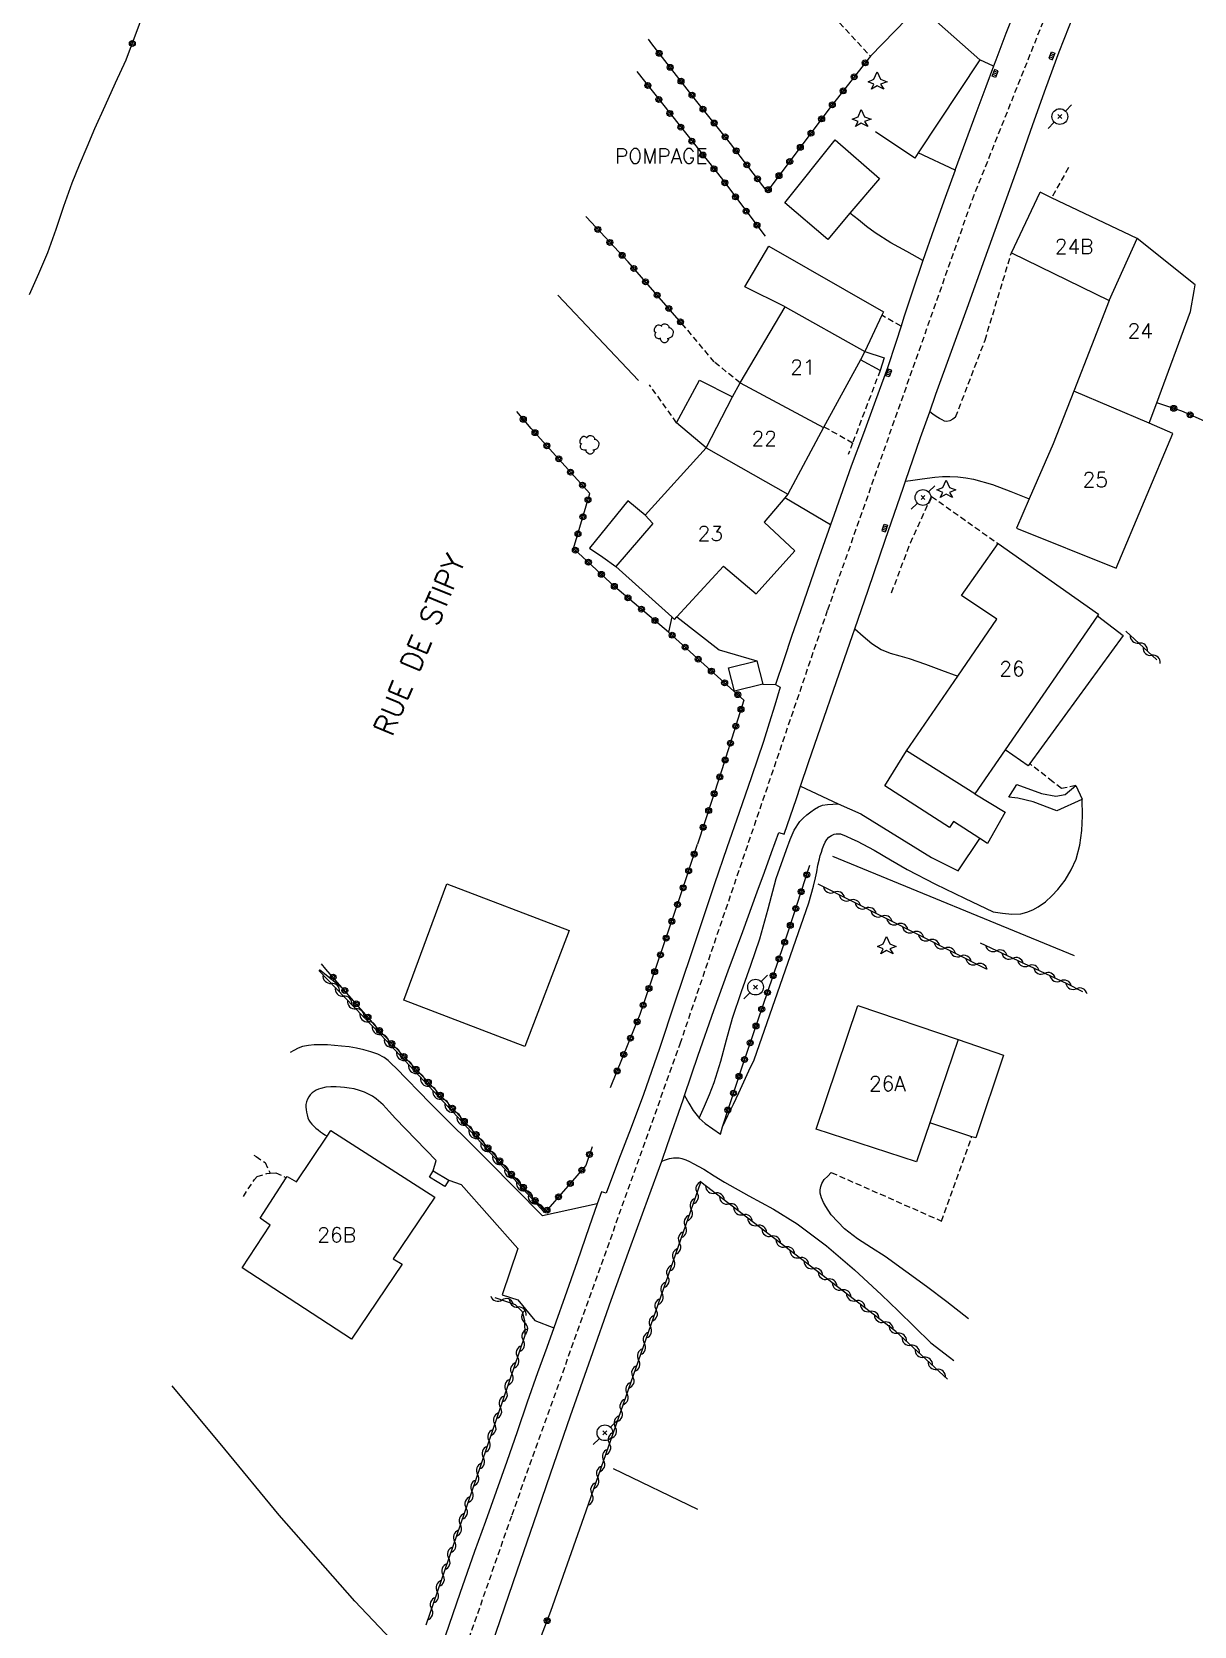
# Model space of a CAD drawing. Header units: millimetres. Extents: x 216000 to 217000, y 109000 to 110001.
# Drawn here: x 216117.8 to 216216.2, y 109249.4 to 109384.3 of the extents above; entities that cross this region are included whole.
import ezdxf
from ezdxf.enums import TextEntityAlignment as Align

# ---------------------------------------------------------------- set-up
doc = ezdxf.new("R2010")
doc.units = ezdxf.units.MM
doc.linetypes.add('DASHED', pattern=[0.75, 0.5, -0.25])
doc.layers.get('0').update_dxf_attribs({"linetype": 'CONTINUOUS'})
for name, color, linetype in [('W0001', 6, 'DASHED'), ('W0008', 7, 'CONTINUOUS'), ('W0017', 7, 'CONTINUOUS'), ('W0101', 7, 'CONTINUOUS'), ('W0104', 1, 'CONTINUOUS'), ('W0105', 7, 'CONTINUOUS'), ('W0112', 1, 'DASHED'), ('W0211', 2, 'CONTINUOUS'), ('W0214', 2, 'CONTINUOUS'), ('W0300', 7, 'CONTINUOUS'), ('W0303', 7, 'CONTINUOUS'), ('W0310', 3, 'CONTINUOUS'), ('W0322', 7, 'CONTINUOUS'), ('W0323', 7, 'CONTINUOUS'), ('W0401', 7, 'CONTINUOUS'), ('W0439', 7, 'CONTINUOUS'), ('W0473', 7, 'CONTINUOUS'), ('W0988', 4, 'CONTINUOUS'), ('W0989', 7, 'CONTINUOUS'), ('W0991', 7, 'CONTINUOUS'), ('W1102', 7, 'CONTINUOUS')]:
    doc.layers.add(name, color=color, linetype=linetype)
doc.styles.get("Standard").update_dxf_attribs({"font": 'romans.shx', "width": 0.85})

# ---------------------------------------------------------------- blocks, each defined once
blk = doc.blocks.new('T303')
for p, q in [((-0.77, 0), (-0.28, 0.21)), ((-0.28, -0.21), (-0.77, 0)), ((-0.28, 0.21), (0, 0.83)), ((0, 0.83), (0.28, 0.21)), ((0.28, 0.21), (0.83, 0)), ((0.83, 0), (0.28, -0.21)), ((-0.49, -0.63), (-0.28, -0.21)), ((0, -0.35), (-0.49, -0.63)), ((0.56, -0.63), (0, -0.35)), ((0.28, -0.21), (0.56, -0.63))]:
    blk.add_line(p, q)
blk = doc.blocks.new('T473')
for p, q in [((-0.166667, 0.166667), (0.166667, -0.166667)), ((-0.166667, -0.166667), (0.166667, 0.166667)), ((0.500001, 0.500001), (1.000002, 1.000002)), ((-1.000002, -1.000002), (-0.500001, -0.500001))]:
    blk.add_line(p, q)
blk.add_ellipse((0, 0), major_axis=(0.471405, 0.471405), ratio=1, start_param=5.4977871438, end_param=11.780972451)
blk = doc.blocks.new('T300')
for p, q in [((-0.8, 0.51), (-0.86, 0.34)), ((-0.86, 0.34), (-0.86, 0.17)), ((-0.86, 0.17), (-0.74, 0.06)), ((-0.69, 0.63), (-0.8, 0.51)), ((-0.8, -0.06), (-0.74, 0.06)), ((-0.74, 0.06), (-0.69, 0.11)), ((-0.57, 0.69), (-0.69, 0.63)), ((-0.46, 0.69), (-0.57, 0.69)), ((-0.29, 0.63), (-0.46, 0.69)), ((-0.29, 0.63), (-0.17, 0.74)), ((-0.23, 0.57), (-0.29, 0.63)), ((-0.17, 0.74), (-0.06, 0.8)), ((-0.06, 0.8), (0.06, 0.8)), ((0.06, 0.8), (0.23, 0.74)), ((0.23, 0.74), (0.34, 0.63)), ((0.34, 0.63), (0.4, 0.51)), ((0.46, 0.46), (0.34, 0.46)), ((0.4, 0.51), (0.4, 0.46)), ((0.57, 0.4), (0.46, 0.46)), ((0.57, 0.4), (0.69, 0.29)), ((0.69, 0.29), (0.74, 0.17)), ((0.74, 0.06), (0.69, -0.17)), ((0.74, 0.17), (0.74, 0.06)), ((-0.8, -0.17), (-0.8, -0.06)), ((-0.8, -0.23), (-0.8, -0.17)), ((-0.74, -0.34), (-0.8, -0.23)), ((-0.69, -0.4), (-0.74, -0.34)), ((-0.51, -0.46), (-0.69, -0.4)), ((-0.4, -0.46), (-0.51, -0.46)), ((-0.4, -0.46), (-0.34, -0.46)), ((-0.34, -0.46), (-0.34, -0.4)), ((-0.34, -0.51), (-0.34, -0.46)), ((-0.29, -0.63), (-0.34, -0.51)), ((-0.17, -0.74), (-0.29, -0.63)), ((-0.06, -0.8), (-0.17, -0.74)), ((0.06, -0.8), (-0.06, -0.8)), ((0.17, -0.74), (0.06, -0.8)), ((0.23, -0.69), (0.17, -0.74)), ((0.29, -0.46), (0.23, -0.46)), ((0.29, -0.63), (0.23, -0.69)), ((0.46, -0.4), (0.29, -0.46)), ((0.34, -0.51), (0.29, -0.63)), ((0.34, -0.51), (0.34, -0.46)), ((0.57, -0.34), (0.46, -0.4)), ((0.63, -0.29), (0.57, -0.34)), ((0.69, -0.17), (0.63, -0.29))]:
    blk.add_line(p, q)
blk = doc.blocks.new('T401')
for p, q in [((-0.3, 0.3), (0, 0.3)), ((-0.3, -0.25), (-0.3, 0.3)), ((-0.3, 0.15), (0, 0.15)), ((-0.3, 0), (0, 0)), ((0, 0.3), (0, -0.25)), ((-0.3, -0.15), (0, -0.15)), ((-0.3, -0.25), (-0.3, -0.3)), ((-0.3, -0.3), (0, -0.3)), ((0, -0.3), (0, -0.25))]:
    blk.add_line(p, q)
blk = doc.blocks.new('t322o')
at = {"color": 0, "linetype": 'Continuous'}
for radius in [0.25, 0.15]:
    blk.add_circle((0, 0), radius, dxfattribs=at)
blk = doc.blocks.new('t323o')
at = {"color": 0, "linetype": 'Continuous'}
for radius in [0.25, 0.15]:
    blk.add_circle((0, 0), radius, dxfattribs=at)
blk = doc.blocks.new('t310o')
at = {"color": 0, "linetype": 'Continuous'}
for centre, start, end in [((-0.5, 0.38), 216.8699, 323.1304), ((0.5, -0.37), 36.8699, 143.1303)]:
    blk.add_arc(centre, 0.625, start, end, dxfattribs=at)

msp = doc.modelspace()

# ---------------------------------------------------------------- linework, layer by layer
at = {"layer": 'W0001'}
msp.add_lwpolyline([(216127.12, 109171), (216130.71, 109179.61), (216144.97, 109219.99), (216158.46, 109258.8), (216172.69, 109298.67), (216185.18, 109335.4), (216197.42, 109370.11), (216211.87, 109406.4), (216223.41, 109432.29)], dxfattribs=at)
at = {"layer": 'W0008'}
for points in [[(216201.65, 109387.73), (216200.26, 109384.17), (216199.4, 109381.92), (216199.21, 109381.41), (216198.55, 109379.67), (216197.71, 109377.41), (216196.84, 109375.04), (216195.97, 109372.67), (216195.95, 109372.6), (216195.12, 109370.29), (216194.17, 109367.62), (216193.23, 109364.96), (216192.32, 109362.29), (216191.62, 109360.15), (216191.38, 109359.4), (216190.93, 109358.01), (216190.23, 109355.88), (216189.23, 109353.1), (216188.2, 109350.32), (216187.17, 109347.55), (216185.71, 109343.47), (216185.4, 109342.6), (216184.27, 109339.39), (216182.86, 109335.3), (216182.15, 109333.23), (216181.45, 109331.15), (216180.75, 109329.07)], [(216181.48, 109316.41), (216182.52, 109319.43), (216182.87, 109320.46), (216183.55, 109322.46), (216184.59, 109325.48), (216185.93, 109329.34), (216187.27, 109333.21), (216187.46, 109333.77), (216188.61, 109337.07), (216190.08, 109341.38), (216191.55, 109345.69), (216191.75, 109346.27), (216193.04, 109349.99), (216193.81, 109352.15), (216194.34, 109353.64), (216195.66, 109357.29), (216196.98, 109360.93), (216198.47, 109365.09), (216199.96, 109369.24), (216201.46, 109373.39), (216202.55, 109376.47), (216203.64, 109379.55), (216204.77, 109382.62), (216206.04, 109385.83)], [(216180.75, 109329.07), (216181.16, 109328.84), (216180.69, 109327.31), (216180.22, 109325.79), (216179.73, 109324.26), (216178.72, 109321.25), (216177.67, 109318.24), (216176.63, 109315.24), (216175.6, 109312.2), (216174.57, 109309.15), (216173.55, 109306.1), (216172.24, 109302.18), (216170.95, 109298.26), (216169.59, 109294.36), (216168.55, 109291.58), (216167.48, 109288.81), (216166.42, 109286.03), (216166.02, 109286.12)], [(216155.89, 109245.31), (216157.47, 109249.94), (216158.88, 109254.05), (216160.3, 109258.16), (216161.72, 109262.27), (216163.42, 109267.16), (216165.12, 109272.06), (216166.85, 109276.95), (216168.44, 109281.35), (216170.05, 109285.74), (216171.13, 109288.73), (216171.63, 109290.14), (216172.94, 109293.92), (216173.06, 109294.28), (216174.22, 109297.71), (216175.53, 109301.49), (216176.75, 109304.84), (216177.98, 109308.18), (216179.21, 109311.52), (216179.82, 109313.19), (216180.43, 109314.86), (216181.04, 109316.54)], [(216181.04, 109316.54), (216181.48, 109316.41)], [(216166.02, 109286.12), (216165.66, 109285.11), (216164.99, 109283.17), (216163.96, 109280.21), (216162.93, 109277.25), (216162.16, 109275.11), (216161.99, 109274.63), (216161.39, 109272.96), (216160.62, 109270.81), (216159.75, 109268.32), (216158.89, 109265.82), (216158.02, 109263.32), (216157.11, 109260.77), (216156.2, 109258.23), (216155.29, 109255.68), (216154.05, 109252.14), (216152.82, 109248.61), (216151.6, 109245.07)]]:
    msp.add_lwpolyline(points, dxfattribs=at)
at = {"layer": 'W0017'}
for points in [[(216199.21, 109381.41), (216198.04, 109381.94)], [(216195.95, 109372.6), (216192.84, 109374.08)], [(216193.23, 109364.96), (216191.87, 109365.71), (216190.51, 109366.46), (216189.19, 109367.29), (216188.47, 109367.83), (216187.77, 109368.4), (216187.06, 109368.96)], [(216196, 109351.7), (216195.76, 109351.54), (216195.52, 109351.39), (216195.27, 109351.32), (216195.06, 109351.36), (216194.85, 109351.47), (216194.64, 109351.59), (216194.36, 109351.76), (216194.08, 109351.96), (216193.81, 109352.15)], [(216191.75, 109346.27), (216192.37, 109346.37), (216192.98, 109346.46), (216193.6, 109346.54), (216194.24, 109346.62), (216194.88, 109346.68), (216195.51, 109346.69), (216196.18, 109346.65), (216196.86, 109346.56), (216197.52, 109346.44), (216199.12, 109346), (216200.68, 109345.4), (216202.24, 109344.8)], [(216185.4, 109342.6), (216181.55, 109344.87)], [(216172.42, 109334.79), (216175.98, 109332.02), (216179.19, 109331.08)], [(216187.46, 109333.77), (216188.19, 109333.16), (216188.92, 109332.54), (216189.71, 109332.03), (216190.47, 109331.72), (216191.27, 109331.49), (216192.07, 109331.26), (216193.45, 109330.78), (216194.82, 109330.28), (216196.18, 109329.79)], [(216179.68, 109329.09), (216180.75, 109329.07)], [(216182.87, 109320.46), (216186.05, 109318.96), (216187.99, 109318.12), (216193.96, 109314.42), (216196.22, 109313.3), (216198.06, 109316.04)], [(216165.66, 109285.11), (216161.05, 109284.1), (216156.43, 109288.76), (216151.54, 109293.63), (216148.61, 109296.64), (216148.29, 109296.94), (216147.97, 109297.24), (216147.63, 109297.5), (216147.1, 109297.78), (216146.51, 109297.99), (216145.92, 109298.16), (216145.3, 109298.3), (216144.66, 109298.4), (216144.03, 109298.47), (216143.43, 109298.53), (216142.83, 109298.57), (216142.23, 109298.58), (216141.72, 109298.57), (216141.22, 109298.53), (216140.73, 109298.43), (216140.35, 109298.29), (216139.98, 109298.1), (216139.67, 109297.92)], [(216151.79, 109287.92), (216152.03, 109288.78), (216148.6, 109292.35), (216148.07, 109292.93), (216147.54, 109293.51), (216146.95, 109294.01), (216146.64, 109294.22), (216146.32, 109294.41), (216145.98, 109294.57), (216145.55, 109294.72), (216145.11, 109294.84), (216144.66, 109294.92), (216144.29, 109294.97), (216143.93, 109295), (216143.56, 109295.01), (216143.12, 109295.01), (216142.69, 109294.98), (216142.27, 109294.89), (216142.08, 109294.82), (216141.89, 109294.73), (216141.72, 109294.63), (216141.54, 109294.5), (216141.38, 109294.35), (216141.25, 109294.18), (216141.14, 109293.98), (216141.06, 109293.75), (216141.02, 109293.52), (216141.01, 109293.3), (216141.03, 109293.09), (216141.06, 109292.88), (216141.11, 109292.64), (216141.17, 109292.41), (216141.26, 109292.2), (216141.38, 109292.02), (216141.52, 109291.85), (216141.67, 109291.69), (216141.85, 109291.52), (216142.05, 109291.37), (216142.26, 109291.22), (216142.43, 109291.1), (216142.62, 109290.97), (216142.8, 109290.85)], [(216173.06, 109294.28), (216173.43, 109293.65), (216173.8, 109293.01), (216174.23, 109292.44), (216174.31, 109292.37), (216174.8, 109291.92), (216175.45, 109291.47), (216176.1, 109291.02), (216176.26, 109291.63)], [(216171.13, 109288.73), (216171.45, 109288.84), (216171.78, 109288.95), (216172.12, 109289.01), (216172.36, 109289.02), (216172.61, 109289), (216172.84, 109288.96), (216173.17, 109288.85), (216173.48, 109288.69), (216173.79, 109288.53), (216174.69, 109288.04), (216175.56, 109287.5), (216176.43, 109286.96), (216178.5, 109285.8), (216180.59, 109284.66), (216182.6, 109283.43), (216185.08, 109281.56), (216187.44, 109279.52), (216189.73, 109277.41), (216191.14, 109276.07), (216192.53, 109274.71), (216193.91, 109273.34), (216195.48, 109272.15), (216195.86, 109271.87)], [(216197.09, 109275.39), (216195.25, 109276.81), (216193.53, 109278.11), (216191.8, 109279.39), (216190.05, 109280.65), (216188.87, 109281.4), (216187.69, 109282.15), (216186.61, 109283.01), (216186.03, 109283.58), (216185.48, 109284.2), (216185.03, 109284.88), (216184.83, 109285.24), (216184.65, 109285.63), (216184.55, 109286.02), (216184.55, 109286.3), (216184.59, 109286.58), (216184.67, 109286.85), (216184.88, 109287.18), (216185.18, 109287.47), (216185.48, 109287.77)], [(216153.1, 109287.13), (216154.15, 109286.74), (216158.96, 109281.33), (216157.61, 109277.42), (216158.95, 109276.98), (216160.38, 109275.25), (216161.99, 109274.63)]]:
    msp.add_lwpolyline(points, dxfattribs=at)
at = {"layer": 'W0101'}
for points in [[(216200.72, 109365.6), (216203.17, 109370.73)], [(216211.38, 109366.82), (216204.13, 109370.27), (216203.17, 109370.73)], [(216200.72, 109365.6), (216209, 109361.57)], [(216212.39, 109351.18), (216213.03, 109352.91), (216215.89, 109360.64), (216216.19, 109362.4), (216216.27, 109362.91), (216211.38, 109366.82)], [(216209, 109361.57), (216206, 109353.9)], [(216177.76, 109354.61), (216181.58, 109361.04), (216188.31, 109357.25), (216187.94, 109356.56), (216184.82, 109350.82)], [(216174.88, 109349.11), (216177.13, 109353.41), (216177.76, 109354.61)], [(216206, 109353.9), (216204.27, 109349.44), (216202.24, 109344.8), (216201.15, 109342.31), (216209.58, 109338.91), (216214.38, 109350.33), (216212.39, 109351.18)], [(216184.82, 109350.82), (216181.8, 109345.17)], [(216174.88, 109349.11), (216169.72, 109343.4), (216170.38, 109342.69), (216167.25, 109339.06), (216171.99, 109334.79), (216172.22, 109334.58), (216172.42, 109334.79), (216176.35, 109339.1), (216179.11, 109336.74)], [(216181.8, 109345.17), (216181.55, 109344.87), (216179.79, 109342.8), (216182.39, 109340.39)], [(216182.39, 109340.39), (216179.11, 109336.74)]]:
    msp.add_lwpolyline(points, dxfattribs=at)
for points in [[(216191.83, 109323.45), (216196.18, 109329.79), (216199.49, 109334.6), (216196.51, 109336.6), (216199.59, 109341), (216208.09, 109335.02), (216208, 109334.88), (216200.2, 109323.55), (216197.64, 109319.83)], [(216187.73, 109301.91), (216196.22, 109299.02), (216193.83, 109291.98), (216192.7, 109288.66), (216184.2, 109291.45)], [(216143.11, 109291.32), (216151.91, 109285.67), (216148.4, 109280.47), (216149.16, 109280.02), (216144.88, 109273.67), (216135.61, 109279.69), (216138, 109283.32), (216137.14, 109283.91), (216139.35, 109287.32), (216139.43, 109287.44), (216140.21, 109286.97), (216142.8, 109290.85)]]:
    msp.add_lwpolyline(points, close=True, dxfattribs=at)
at = {"layer": 'W0104'}
for points in [[(216188.79, 109382.25), (216192.93, 109386.49), (216198.04, 109381.94), (216192.84, 109374.08), (216192.54, 109373.62), (216189.22, 109375.84)], [(216181.58, 109361.04), (216178.17, 109362.73), (216180.18, 109366.18), (216189.89, 109360.61), (216189.76, 109360.32), (216188.31, 109357.25)], [(216174.88, 109349.11), (216172.39, 109351.23), (216174.33, 109354.84), (216177.13, 109353.41)], [(216169.72, 109343.4), (216168.26, 109344.62), (216165.02, 109340.61), (216166.14, 109339.86), (216167.25, 109339.06)], [(216208, 109334.88), (216210.18, 109333.23), (216202.27, 109322.38), (216202.13, 109322.19), (216200.2, 109323.55)], [(216197.64, 109319.83), (216200.19, 109318.27), (216198.7, 109315.62), (216198.06, 109316.04), (216195.82, 109317.49), (216195.48, 109316.97), (216190, 109320.49), (216191.83, 109323.45)], [(216196.22, 109299.02), (216200.06, 109297.7), (216197.7, 109290.69), (216197.36, 109290.8), (216193.83, 109291.98)]]:
    msp.add_lwpolyline(points, dxfattribs=at)
for points in [[(216185.18, 109366.74), (216181.56, 109369.84), (216185.8, 109375.18), (216189.56, 109371.9), (216187.06, 109368.96)], [(216163.29, 109308.26), (216159.53, 109298.42), (216149.3, 109302.35), (216152.94, 109312.21)]]:
    msp.add_lwpolyline(points, close=True, dxfattribs=at)
at = {"layer": 'W0105'}
msp.add_lwpolyline([(216188.31, 109357.25), (216189.95, 109356.71), (216189.61, 109355.65), (216187.94, 109356.56)], dxfattribs=at)
for points in [[(216200.5, 109319.54), (216201.17, 109320.61), (216203.27, 109319.84), (216204.49, 109319.63), (216205.27, 109319.75), (216206.17, 109320.52), (216206.71, 109319.36), (216206.67, 109319.34), (216204.57, 109318.37), (216202.56, 109319.15), (216201.27, 109319.46)], [(216151.79, 109287.92), (216153.1, 109287.13), (216152.77, 109286.58), (216151.46, 109287.37)]]:
    msp.add_lwpolyline(points, close=True, dxfattribs=at)
at = {"layer": 'W0112'}
for points in [[(216183.09, 109389.07), (216182.76, 109388.81), (216183.64, 109387.84), (216188.79, 109382.25)], [(216205.55, 109372.82), (216204.13, 109370.27)], [(216196, 109351.7), (216198.49, 109358.22), (216200.72, 109365.6)], [(216191.38, 109359.4), (216189.76, 109360.32)], [(216177.76, 109354.61), (216175.57, 109356.37), (216175.57, 109356.37), (216173.17, 109359.24)], [(216189.61, 109355.65), (216187.28, 109349.51), (216186.91, 109348.54)], [(216172.39, 109351.23), (216170.09, 109354.43)], [(216187.28, 109349.51), (216184.85, 109350.88)], [(216190.58, 109336.83), (216192.17, 109341.06), (216193.97, 109344.99), (216199.59, 109341)], [(216206.17, 109320.52), (216204.96, 109320.26), (216204.23, 109320.84), (216202.27, 109322.38)], [(216185.48, 109287.77), (216194.82, 109283.65), (216197.36, 109290.8)], [(216136.6, 109289.23), (216136.79, 109289.11), (216137.56, 109288.61), (216137.99, 109287.71)], [(216135.72, 109285.75), (216136.66, 109287.17), (216136.9, 109287.43), (216137.7, 109287.68), (216137.99, 109287.71), (216138.47, 109287.75), (216139.35, 109287.32)]]:
    msp.add_lwpolyline(points, dxfattribs=at)
at = {"layer": 'W0211'}
for points in [[(216117.61, 109362.08), (216118.41, 109363.86), (216119.17, 109365.65), (216119.87, 109367.6), (216120.52, 109369.57), (216121.22, 109371.53), (216121.85, 109373.07), (216122.49, 109374.59), (216123.16, 109376.12), (216124.02, 109378.06), (216124.91, 109379.99), (216125.8, 109381.93)], [(216171.99, 109334.79), (216171.71, 109333.51)], [(216176.26, 109291.63), (216176.72, 109292.6), (216177.19, 109293.56), (216177.65, 109294.52), (216178.08, 109295.45), (216178.51, 109296.38), (216178.94, 109297.31), (216183.58, 109310.59), (216183.77, 109311.29), (216183.96, 109311.99), (216184.14, 109312.7), (216184.25, 109313.23), (216184.35, 109313.77), (216184.47, 109314.31), (216184.55, 109314.6), (216184.64, 109314.89), (216184.73, 109315.18), (216184.84, 109315.46), (216184.95, 109315.73), (216185.11, 109315.96), (216185.28, 109316.15), (216185.49, 109316.3), (216185.72, 109316.41), (216185.89, 109316.44), (216186.08, 109316.44), (216186.27, 109316.44), (216186.74, 109316.23), (216187.21, 109316.02), (216187.67, 109315.81), (216189.1, 109315.04), (216190.5, 109314.22), (216191.9, 109313.41), (216194.31, 109312.17), (216196.75, 109310.99), (216199.19, 109309.82), (216199.98, 109309.72), (216200.76, 109309.62), (216201.53, 109309.66), (216202.04, 109309.8), (216202.53, 109310), (216203, 109310.25), (216203.6, 109310.67), (216204.15, 109311.18), (216204.65, 109311.73), (216205.26, 109312.52), (216205.78, 109313.39), (216206.19, 109314.29), (216206.52, 109315.48), (216206.67, 109316.72), (216206.73, 109317.97), (216206.73, 109318.43), (216206.72, 109318.9), (216206.71, 109319.36)], [(216142.16, 109304.96), (216142.59, 109304.61), (216144.06, 109303.43)], [(216161.75, 109250.64), (216164.73, 109259.14)]]:
    msp.add_lwpolyline(points, dxfattribs=at)
at = {"layer": 'W0214'}
msp.add_lwpolyline([(216174.31, 109292.37), (216174.74, 109293.37), (216175.17, 109294.38), (216175.57, 109295.39), (216176.13, 109297.19), (216176.61, 109299.01), (216177.12, 109300.83), (216177.87, 109303.08), (216178.66, 109305.31), (216179.43, 109307.56), (216180.14, 109310.09), (216180.82, 109312.64), (216181.69, 109315.12), (216182.01, 109315.94), (216182.35, 109316.75), (216182.82, 109317.47), (216183.1, 109317.77), (216183.41, 109318.05), (216183.74, 109318.3), (216184.06, 109318.51), (216184.39, 109318.71), (216184.74, 109318.85), (216185.17, 109318.93), (216185.61, 109318.95), (216186.05, 109318.96)], dxfattribs=at)
at = {"layer": 'W0300'}
for points in [[(216169.17, 109354.81), (216162.34, 109362.02)], [(216206.05, 109306.1), (216185.61, 109314.52)], [(216150.33, 109246.05), (216145.16, 109251.49), (216138.74, 109258.77), (216134.16, 109264.35), (216129.69, 109269.7)], [(216174.19, 109259.24), (216167.05, 109262.68)]]:
    msp.add_lwpolyline(points, dxfattribs=at)
at = {"layer": 'W0310'}
for points in [[(216213.02, 109331.17), (216210.41, 109333.6)], [(216198.62, 109304.98), (216184.37, 109312.16)], [(216206.78, 109303.06), (216205.43, 109303.73), (216198.1, 109307.18)], [(216161.14, 109284.43), (216153.84, 109292.48), (216147.34, 109299.43), (216142.12, 109304.86)], [(216164.73, 109259.14), (216174.44, 109286.94)], [(216195.31, 109270.29), (216190.95, 109274.32), (216174.44, 109286.94)], [(216157.01, 109277.18), (216158.72, 109276.61), (216159.31, 109276.01), (216159.52, 109275.25), (216159.54, 109273.98), (216155.4, 109261.78), (216151.15, 109249.45)]]:
    msp.add_lwpolyline(points, dxfattribs=at)
at = {"layer": 'W0322'}
for points in [[(216125.8, 109381.93), (216128.14, 109388.23), (216129.63, 109391.01), (216131.78, 109394.91)], [(216171.71, 109333.51), (216174.72, 109330.77), (216178.08, 109327.74), (216176.05, 109321.3), (216174.16, 109315.55)], [(216157.34, 109238.56), (216160.31, 109246.89), (216161.75, 109250.64)]]:
    msp.add_lwpolyline(points, dxfattribs=at)
at = {"layer": 'W0323'}
for points in [[(216188.79, 109382.25), (216185.28, 109377.76), (216180.05, 109370.81), (216176.96, 109374.85), (216173.88, 109378.7), (216170.28, 109383.3), (216170, 109383.68)], [(216169.03, 109380.95), (216172.59, 109376.43), (216176.27, 109371.81), (216179.89, 109367.02)], [(216173.17, 109359.24), (216168.28, 109364.85), (216164.75, 109368.63), (216164.7, 109368.69)], [(216171.71, 109333.51), (216167.17, 109337.34), (216163.67, 109340.59), (216165.05, 109345.24), (216160.08, 109350.74), (216158.86, 109352.17)], [(216217.31, 109351.24), (216215.14, 109352.22), (216213.03, 109352.91)], [(216166.78, 109294.97), (216169.31, 109301.18), (216172.64, 109310.95), (216174.16, 109315.55)], [(216176.26, 109291.63), (216177.95, 109296.79), (216181.86, 109308.22), (216183.66, 109313.78)], [(216165.23, 109289.95), (216164.69, 109288.35), (216161.29, 109284.43), (216153.24, 109293.41), (216147.26, 109299.77), (216144.06, 109303.43), (216142.71, 109304.99), (216142.32, 109305.43)]]:
    msp.add_lwpolyline(points, dxfattribs=at)
at = {"layer": 'W0439'}
msp.add_lwpolyline([(216179.19, 109331.08), (216179.68, 109329.09), (216177.28, 109328.5), (216176.79, 109330.49)], close=True, dxfattribs=at)
at = {"layer": 'W1102'}
for points in [[(216209, 109361.57), (216211.38, 109366.82)], [(216177.76, 109354.61), (216184.82, 109350.82)], [(216212.39, 109351.18), (216206, 109353.9)], [(216174.88, 109349.11), (216181.8, 109345.17)]]:
    msp.add_lwpolyline(points, dxfattribs=at)

# ---------------------------------------------------------------- block references
at = {"layer": 'W0300', "rotation": 359.9999899820874}
for p in [(216171.36, 109358.8), (216165.06, 109349.36)]:
    msp.add_blockref('T300', p, dxfattribs=at)
at = {"layer": 'W0303', "rotation": 359.9999899820874}
for p in [(216189.37, 109380.09), (216188.02, 109376.92), (216195.19, 109345.54), (216190.15, 109306.91)]:
    msp.add_blockref('T303', p, dxfattribs=at)
at = {"layer": 'W0310'}
for p, rotation in [((216211.51, 109332.58), 136.9083956934824), ((216212.6, 109331.55), 136.9083956934824), ((216185.71, 109311.49), 153.2551022314711), ((216187.05, 109310.81), 153.2551022314711), ((216188.39, 109310.14), 153.2551022314711), ((216189.73, 109309.46), 153.2551022314711), ((216191.07, 109308.79), 153.2551022314711), ((216192.41, 109308.11), 153.2551022314711), ((216193.75, 109307.44), 153.2551022314711), ((216195.09, 109306.76), 153.2551022314711), ((216196.43, 109306.09), 153.2551022314711), ((216199.46, 109306.54), 154.7796732115889), ((216200.82, 109305.9), 154.7796732115889), ((216197.77, 109305.41), 153.2551022314711), ((216202.17, 109305.27), 154.7796732115889), ((216203.53, 109304.63), 154.7796732115889), ((216143.16, 109303.78), 133.817427582601), ((216144.2, 109302.7), 133.817427582601), ((216204.89, 109303.99), 154.7796732115889), ((216206.23, 109303.33), 153.4177762054765), ((216145.24, 109301.62), 133.817427582601), ((216146.28, 109300.53), 133.817427582601), ((216147.32, 109299.45), 133.817427582601), ((216148.34, 109298.36), 133.0637747904507), ((216149.37, 109297.26), 133.0637747904507), ((216150.39, 109296.16), 133.0637747904507), ((216151.41, 109295.07), 133.0637747904507), ((216152.44, 109293.97), 133.0637747904507), ((216153.46, 109292.88), 133.0637747904507), ((216154.48, 109291.77), 132.2102039933055), ((216155.48, 109290.66), 132.2102039933055), ((216156.49, 109289.55), 132.2102039933055), ((216157.5, 109288.44), 132.2102039933055), ((216158.51, 109287.33), 132.2102039933055), ((216159.52, 109286.22), 132.2102039933055), ((216160.52, 109285.11), 132.2102039933055), ((216174.13, 109286.05), 70.73971223708148), ((216175.63, 109286.03), 142.6265967560145), ((216176.82, 109285.11), 142.6265967560145), ((216173.63, 109284.63), 70.73971223708148), ((216178.01, 109284.2), 142.6265967560145), ((216173.14, 109283.22), 70.73971223708148), ((216179.21, 109283.29), 142.6265967560145), ((216180.4, 109282.38), 142.6265967560145), ((216172.64, 109281.8), 70.73971223708148), ((216181.59, 109281.47), 142.6265967560145), ((216172.15, 109280.38), 70.73971223708148), ((216182.78, 109280.56), 142.6265967560145), ((216171.65, 109278.97), 70.73971223708148), ((216183.97, 109279.65), 142.6265967560145), ((216185.17, 109278.74), 142.6265967560145), ((216171.16, 109277.55), 70.73971223708148), ((216186.36, 109277.83), 142.6265967560145), ((216157.61, 109276.98), 341.5550116149939), ((216158.95, 109276.38), 314.6154703410351), ((216170.66, 109276.14), 70.73971223708148), ((216187.55, 109276.92), 142.6265967560145), ((216188.74, 109276.01), 142.6265967560145), ((216159.52, 109275.05), 270.8139342188306), ((216170.17, 109274.72), 70.73971223708148), ((216189.93, 109275.1), 142.6265967560145), ((216159.4, 109273.57), 251.2626459184644), ((216169.67, 109273.3), 70.73971223708148), ((216191.11, 109274.17), 137.1804294416701), ((216192.21, 109273.15), 137.1804294416701), ((216158.92, 109272.15), 251.2626459184644), ((216169.18, 109271.89), 70.73971223708148), ((216193.31, 109272.13), 137.1804294416701), ((216158.44, 109270.73), 251.2626459184644), ((216168.69, 109270.47), 70.73971223708148), ((216194.41, 109271.11), 137.1804294416701), ((216157.95, 109269.31), 251.2626459184644), ((216168.19, 109269.06), 70.73971223708148), ((216157.47, 109267.89), 251.2626459184644), ((216167.7, 109267.64), 70.73971223708148), ((216156.99, 109266.47), 251.2626459184644), ((216167.2, 109266.22), 70.73971223708148), ((216156.51, 109265.05), 251.2626459184644), ((216166.71, 109264.81), 70.73971223708148), ((216156.03, 109263.63), 251.2626459184644), ((216166.21, 109263.39), 70.73971223708148), ((216155.54, 109262.21), 251.2626459184644), ((216165.72, 109261.98), 70.73971223708148), ((216155.06, 109260.79), 250.9970147665413), ((216165.22, 109260.56), 70.73971223708148), ((216154.57, 109259.37), 250.9970147665413), ((216154.08, 109257.95), 250.9970147665413), ((216153.59, 109256.54), 250.9970147665413), ((216153.1, 109255.12), 250.9970147665413), ((216152.62, 109253.7), 250.9970147665413), ((216152.13, 109252.28), 250.9970147665413), ((216151.64, 109250.86), 250.9970147665413)]:
    msp.add_blockref('t310o', p, dxfattribs=dict(at, rotation=rotation))
at = {"layer": 'W0322'}
for p, rotation in [((216126.32, 109383.33), 69.5934580927414), ((216172.01, 109333.24), 317.6327769735072), ((216173.11, 109332.23), 317.6327769735072), ((216174.22, 109331.22), 317.6327769735072), ((216175.33, 109330.21), 318.0241016502862), ((216176.45, 109329.21), 318.0241016502862), ((216177.56, 109328.21), 318.0241016502862), ((216177.84, 109326.97), 252.5574350005414), ((216177.39, 109325.54), 252.5574350005414), ((216176.94, 109324.11), 252.5574350005414), ((216176.49, 109322.68), 252.5574350005414), ((216176.04, 109321.25), 251.7536514735613), ((216175.57, 109319.83), 251.7536514735613), ((216175.1, 109318.4), 251.7536514735613), ((216174.63, 109316.98), 251.7536514735613), ((216161.44, 109249.84), 69.03628143765214)]:
    msp.add_blockref('t322o', p, dxfattribs=dict(at, rotation=rotation))
at = {"layer": 'W0323'}
for p, rotation in [((216170.91, 109382.49), 128.0718814983919), ((216188.34, 109381.68), 232.0307147250383), ((216171.84, 109381.31), 128.0718814983919), ((216172.76, 109380.13), 128.0718814983919), ((216187.42, 109380.5), 232.0307147250383), ((216169.96, 109379.77), 308.1757796827197), ((216173.69, 109378.95), 128.0718814983919), ((216186.49, 109379.31), 232.0307147250383), ((216170.89, 109378.59), 308.1757796827197), ((216171.82, 109377.41), 308.1757796827197), ((216174.62, 109377.77), 128.6035612280918), ((216185.57, 109378.13), 232.0307147250383), ((216172.74, 109376.24), 308.5232852497077), ((216175.56, 109376.6), 128.6035612280918), ((216184.66, 109376.94), 233.0272966674962), ((216173.68, 109375.06), 308.5232852497077), ((216176.49, 109375.43), 128.6035612280918), ((216183.76, 109375.74), 233.0272966674962), ((216174.61, 109373.89), 308.5232852497077), ((216177.42, 109374.25), 127.420107833867), ((216181.96, 109373.34), 233.0272966674962), ((216182.86, 109374.54), 233.0272966674962), ((216175.55, 109372.71), 308.5232852497077), ((216178.33, 109373.06), 127.420107833867), ((216181.05, 109372.14), 233.0272966674962), ((216176.47, 109371.54), 307.1063798984729), ((216179.24, 109371.87), 127.420107833867), ((216180.15, 109370.95), 233.0272966674962), ((216177.38, 109370.34), 307.1063798984729), ((216178.28, 109369.14), 307.1063798984729), ((216179.19, 109367.95), 307.1063798984729), ((216165.72, 109367.59), 133.0266848340087), ((216166.74, 109366.49), 133.0266848340087), ((216167.77, 109365.4), 133.0266848340087), ((216168.77, 109364.28), 131.0555628627654), ((216169.76, 109363.15), 131.0555628627654), ((216170.74, 109362.02), 131.0555628627654), ((216171.73, 109360.89), 131.0555628627654), ((216172.71, 109359.76), 131.0555628627654), ((216214.46, 109352.45), 161.8750196253299), ((216215.85, 109351.9), 155.5660017377005), ((216159.41, 109351.52), 130.6472968666822), ((216160.4, 109350.39), 132.0567650096761), ((216161.41, 109349.28), 132.0567650096761), ((216162.41, 109348.17), 132.0567650096761), ((216163.41, 109347.05), 132.0567650096761), ((216164.42, 109345.94), 132.0567650096761), ((216164.89, 109344.7), 73.5245530208068), ((216164.46, 109343.26), 73.5245530208068), ((216164.04, 109341.83), 73.5245530208068), ((216163.82, 109340.44), 137.1386825776059), ((216164.92, 109339.42), 137.1386825776059), ((216166.02, 109338.4), 137.1386825776059), ((216167.12, 109337.38), 137.1386825776059), ((216168.27, 109336.41), 139.8827595637873), ((216169.41, 109335.45), 139.8827595637873), ((216170.56, 109334.48), 139.8827595637873), ((216173.88, 109314.72), 71.72206649172111), ((216173.41, 109313.3), 71.72206649172111), ((216183.4, 109312.97), 72.01750736052121), ((216172.94, 109311.87), 71.72206649172111), ((216182.93, 109311.54), 72.01750736052121), ((216172.47, 109310.45), 71.1770812735544), ((216182.47, 109310.12), 72.01750736052121), ((216171.98, 109309.03), 71.1770812735544), ((216182.01, 109308.69), 72.01750736052121), ((216171.5, 109307.61), 71.1770812735544), ((216181.53, 109307.27), 71.16019373139925), ((216171.02, 109306.19), 71.1770812735544), ((216181.05, 109305.85), 71.16019373139925), ((216170.53, 109304.77), 71.1770812735544), ((216143.31, 109304.3), 131.0946151492213), ((216144.3, 109303.17), 131.1070773029397), ((216170.05, 109303.35), 71.1770812735544), ((216180.56, 109304.43), 71.16019373139925), ((216145.28, 109302.04), 131.1070773029397), ((216169.56, 109301.93), 71.1770812735544), ((216180.08, 109303.01), 71.16019373139925), ((216146.27, 109300.91), 131.1070773029397), ((216169.04, 109300.53), 67.88610001957097), ((216179.59, 109301.59), 71.16019373139925), ((216147.25, 109299.78), 131.1070773029397), ((216168.48, 109299.14), 67.88610001957097), ((216179.11, 109300.17), 71.16019373139925), ((216148.28, 109298.68), 133.2510893457829), ((216167.91, 109297.75), 67.88610001957097), ((216178.62, 109298.75), 71.16019373139925), ((216149.31, 109297.59), 133.2510893457829), ((216150.34, 109296.5), 133.2510893457829), ((216167.35, 109296.36), 67.88610001957097), ((216178.14, 109297.33), 71.16019373139925), ((216151.37, 109295.41), 133.2510893457829), ((216177.67, 109295.91), 71.73871470085777), ((216152.39, 109294.31), 133.2510893457829), ((216177.2, 109294.48), 71.73871470085777), ((216153.42, 109293.22), 131.8343299591373), ((216176.73, 109293.06), 71.73871470085777), ((216154.42, 109292.1), 131.8343299591373), ((216155.42, 109290.98), 131.8343299591373), ((216156.42, 109289.86), 131.8343299591373), ((216157.42, 109288.75), 131.8343299591373), ((216165.02, 109289.3), 251.3291791657985), ((216158.42, 109287.63), 131.8343299591373), ((216164.37, 109287.97), 228.9811416524156), ((216159.42, 109286.51), 131.8343299591373), ((216162.4, 109285.71), 228.9811416524156), ((216163.39, 109286.84), 228.9811416524156), ((216160.42, 109285.39), 131.8343299591373), ((216161.42, 109284.58), 228.9811416524156)]:
    msp.add_blockref('t323o', p, dxfattribs=dict(at, rotation=rotation))
at = {"layer": 'W0401'}
for p, rotation in [((216204.3, 109382.23), 339.7353427043072), ((216199.2, 109380.84), 159.3141387122564), ((216190.2, 109355.49), 160.3097070856775), ((216190.15, 109342.27), 341.1471103623503)]:
    msp.add_blockref('T401', p, dxfattribs=dict(at, rotation=rotation))
at = {"layer": 'W0473', "rotation": 359.9999899820874}
for p in [(216204.82, 109377.14), (216193.24, 109344.9), (216179.07, 109303.46), (216166.32, 109265.74)]:
    msp.add_blockref('T473', p, dxfattribs=at)

# ---------------------------------------------------------------- texts
at = {"layer": 'W0988'}
msp.add_text('POMPAGE', height=1.25, dxfattribs=at).set_placement((216171.08, 109373.8), align=Align.MIDDLE_CENTER)
at = {"layer": 'W0989'}
msp.add_text('RUE DE STIPY', height=1.75, rotation=67.4433, dxfattribs=at).set_placement((216148.3, 109324.6))
at = {"layer": 'W0991'}
for s, p in [('24B', (216206.03, 109366.15)), ('24', (216211.64, 109359)), ('21', (216183.07, 109355.93)), ('22', (216179.8, 109349.89)), ('25', (216207.83, 109346.41)), ('23', (216175.24, 109341.85)), ('26', (216200.77, 109330.41)), ('26A', (216190.22, 109295.29)), ('26B', (216143.61, 109282.49))]:
    msp.add_text(s, height=1.25, dxfattribs=at).set_placement(p, align=Align.MIDDLE_CENTER)

doc.saveas('drawing.dxf')
